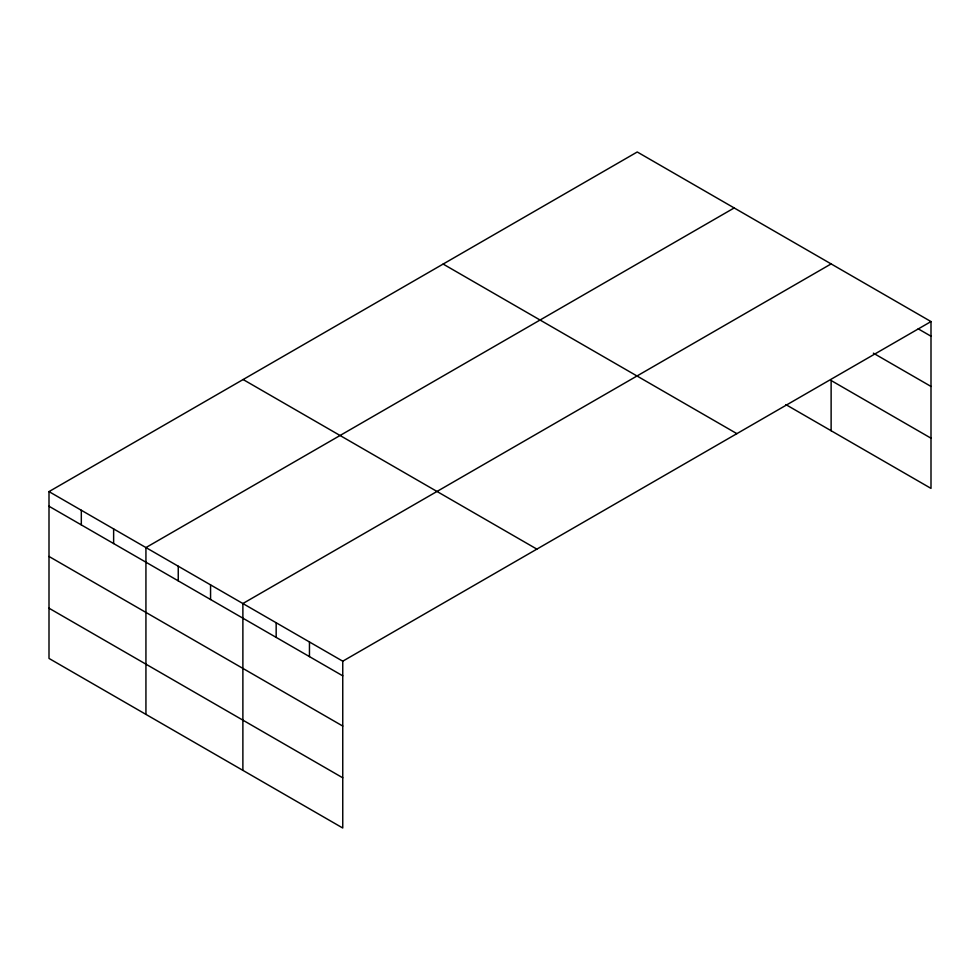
<?xml version="1.0" encoding="UTF-8"?>
<svg xmlns="http://www.w3.org/2000/svg" width="980" height="980" viewBox="0 0 980 980"><rect width="100%" height="100%" fill="white"/><g stroke="black" fill="none" stroke-linecap="round" stroke-linejoin="round"><path stroke-width="1.47" d="M785.887 404.618L931 488.395L931 321.575L637.245 151.986L49 491.605L49 658.425L342.755 828.014L342.755 661.194L49 491.605M734.192 207.944L145.934 547.575L145.934 714.395M831.126 263.914L242.881 603.533L242.881 770.354M342.755 661.194L931 321.575M918.199 328.827L931 336.214M873.376 353.168L931 386.438M931 438.183L831.126 380.51L831.126 430.735M443.132 264.061L736.874 433.65M243.126 379.53L536.869 549.119M49 506.244L342.755 675.833M49 556.456L342.755 726.058M49 608.2L342.755 777.802M309.46 641.973L309.46 656.612M276.164 622.753L276.164 637.392M210.565 584.876L210.565 599.515M178.25 566.22L178.25 580.858M113.631 528.918L113.631 543.557M81.316 510.262L81.316 524.9"/></g></svg>
